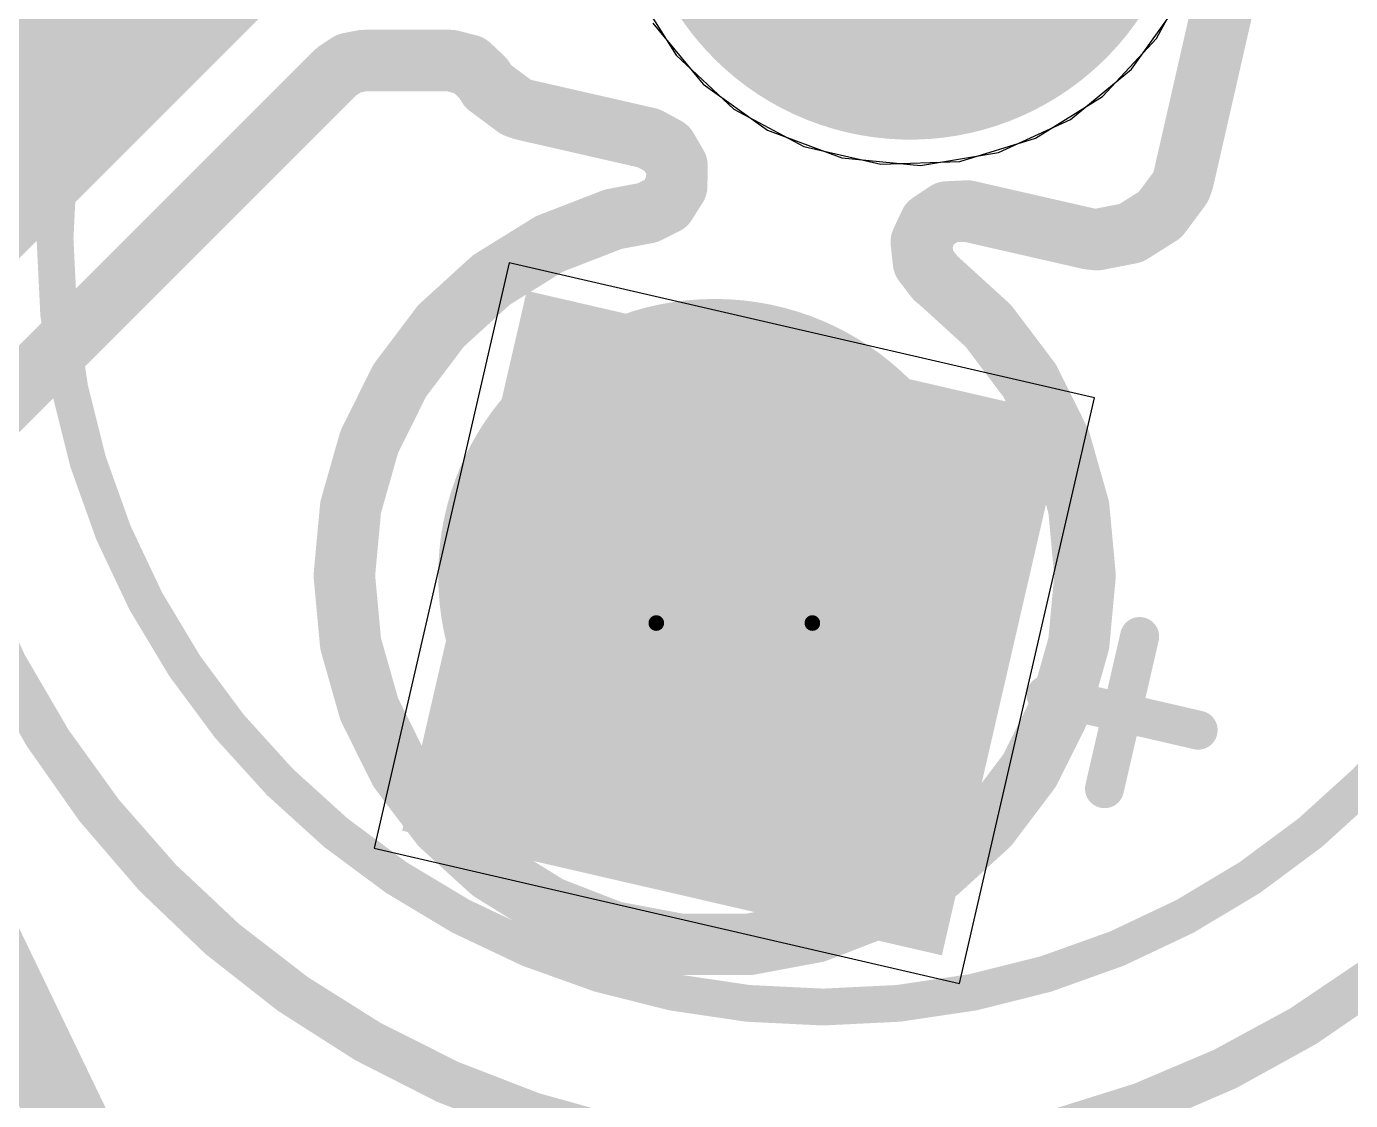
# Model space of a CAD drawing. Header units: inches. Extents: x 0 to 12.4, y -0.6 to 2.2.
# Drawn here: x 1.388 to 1.5577, y 0.621 to 0.7586 of the extents above; entities that cross this region are included whole.
import ezdxf

# ---------------------------------------------------------------- set-up
doc = ezdxf.new("R2010")
doc.units = ezdxf.units.IN
doc.header["$MEASUREMENT"] = 0
for name, color, linetype in [('Bottom Layer', 5, 'Continuous'), ('Bottom Solder', 6, 'Continuous'), ('Dimension', 6, 'Continuous'), ('Drill Drawing', 1, 'Continuous'), ('Mechanical 4', 56, 'Continuous'), ('Multi-Layer', 9, 'Continuous'), ('Pad Holes', 156, 'Continuous'), ('Top Layer', 1, 'Continuous'), ('Top Overlay', 2, 'Continuous'), ('Top Solder', 216, 'Continuous')]:
    doc.layers.add(name, color=color, linetype=linetype)

# ---------------------------------------------------------------- blocks, each defined once
blk = doc.blocks.new('IR333_A_46')
at = {"layer": 'Bottom Solder'}
h = blk.add_hatch(color=6, dxfattribs=at)
edge = h.paths.add_edge_path()
edge.add_arc((0.05, 0), 0.035496, 0, 360)
at = {"layer": 'Top Solder'}
h = blk.add_hatch(color=216, dxfattribs=at)
edge = h.paths.add_edge_path()
edge.add_arc((0.05, 0), 0.035496, 0, 360)
at = {"layer": 'Top Overlay'}
blk.add_lwpolyline([(0.0970696, 0.0672869, 0.005, 0.005, 0), (0.0970696, -0.0672869, 0.005, 0.005, 0)], format="xyseb", dxfattribs=at)
blk = doc.blocks.new('IR333_A_53')
at = {"layer": 'Bottom Layer'}
blk.add_hatch(color=5, dxfattribs=at).paths.add_polyline_path([(-0.08149585, 0.03149605), (-0.01850375, 0.03149605), (-0.01850375, -0.03149605), (-0.08149585, -0.03149605)])
h = blk.add_hatch(color=5, dxfattribs=at)
edge = h.paths.add_edge_path()
edge.add_arc((0.0499998, 0), 0.031496, 0, 360)
at = {"layer": 'Bottom Solder'}
blk.add_hatch(color=6, dxfattribs=at).paths.add_polyline_path([(-0.08549585, 0.03549605), (-0.01450375, 0.03549605), (-0.01450375, -0.03549605), (-0.08549585, -0.03549605)])
h = blk.add_hatch(color=6, dxfattribs=at)
edge = h.paths.add_edge_path()
edge.add_arc((0.0499998, 0), 0.035496, 0, 360)
at = {"layer": 'Multi-Layer'}
blk.add_hatch(color=9, dxfattribs=at).paths.add_polyline_path([(-0.08149585, 0.03149605), (-0.01850375, 0.03149605), (-0.01850375, -0.03149605), (-0.08149585, -0.03149605)])
h = blk.add_hatch(color=9, dxfattribs=at)
edge = h.paths.add_edge_path()
edge.add_arc((0.0499998, 0), 0.031496, 0, 360)
at = {"layer": 'Pad Holes'}
h = blk.add_hatch(color=7, dxfattribs=at)
edge = h.paths.add_edge_path()
edge.add_arc((-0.0499998, 0), 0.017717, 0, 360)
at = {"layer": 'Top Layer'}
blk.add_hatch(color=1, dxfattribs=at).paths.add_polyline_path([(-0.08149585, 0.03149605), (-0.01850375, 0.03149605), (-0.01850375, -0.03149605), (-0.08149585, -0.03149605)])
h = blk.add_hatch(color=1, dxfattribs=at)
edge = h.paths.add_edge_path()
edge.add_arc((0.0499998, 0), 0.031496, 0, 360)
at = {"layer": 'Top Solder'}
blk.add_hatch(color=216, dxfattribs=at).paths.add_polyline_path([(-0.08549585, 0.03549605), (-0.01450375, 0.03549605), (-0.01450375, -0.03549605), (-0.08549585, -0.03549605)])
h = blk.add_hatch(color=216, dxfattribs=at)
edge = h.paths.add_edge_path()
edge.add_arc((0.0499998, 0), 0.035496, 0, 360)
at = {"layer": 'Top Overlay'}
for points in [[(-0.1181102, 0, 0.005, 0.005, -0.7350501228491367), (0.0970696, 0.0672869, 0.005, 0.005, 0)], [(0.0970696, -0.0672869, 0.005, 0.005, -0.7350501228491367), (-0.1181102, 0, 0.005, 0.005, 0)], [(-0.05, -0.0409999, 0.005, 0.005, 0), (-0.05, -0.0609999, 0.005, 0.005, 0)], [(0.0400001, -0.0439999, 0.005, 0.005, 0), (0.06, -0.0439998, 0.005, 0.005, 0)], [(-0.0600001, -0.051, 0.005, 0.005, 0), (-0.0399999, -0.0509998, 0.005, 0.005, 0)]]:
    blk.add_lwpolyline(points, format="xyseb", dxfattribs=at)
for points in [[(-0.05125, -0.0409999, 0.0025, 0.0025, 1), (-0.04875, -0.0409999, 0.0025, 0.0025, 1)], [(0.0387501, -0.0439999, 0.0025, 0.0025, 1), (0.0412501, -0.0439999, 0.0025, 0.0025, 1)], [(-0.0612501, -0.051, 0.0025, 0.0025, 1), (-0.0587501, -0.051, 0.0025, 0.0025, 1)], [(-0.0412499, -0.0509998, 0.0025, 0.0025, 1), (-0.0387499, -0.0509998, 0.0025, 0.0025, 1)], [(-0.05125, -0.0609999, 0.0025, 0.0025, 1), (-0.04875, -0.0609999, 0.0025, 0.0025, 1)]]:
    blk.add_lwpolyline(points, format="xyseb", close=True, dxfattribs=at)

msp = doc.modelspace()

# ---------------------------------------------------------------- hatches: boundary and pattern name
at = {"layer": 'Dimension'}
h = msp.add_hatch(color=6, dxfattribs=at)
edge = h.paths.add_edge_path()
edge.add_arc((1.4762435, 0.6883015), 0.035433, 0, 360)
h = msp.add_hatch(color=6, dxfattribs=at)
edge = h.paths.add_edge_path()
edge.add_arc((1.4762435, 0.6883015), 0.035433, 0, 360)

# ---------------------------------------------------------------- linework, layer by layer
at = {"layer": 'Bottom Layer'}
for p, q in [((1.5296525, 0.7531666), (1.5355387, 0.7614186)), ((1.4683272, 0.7590716), (1.4747746, 0.7512503)), ((1.5218312, 0.7467192), (1.5296525, 0.7531666)), ((1.4747746, 0.7512503), (1.4830266, 0.7453641)), ((1.5126077, 0.7425158), (1.5218312, 0.7467192)), ((1.4830266, 0.7453641), (1.492521, 0.7418144)), ((1.492521, 0.7418144), (1.5026105, 0.7408428)), ((1.5026105, 0.7408428), (1.5126077, 0.7425158))]:
    msp.add_line(p, q, dxfattribs=at)
at = {"layer": 'Dimension'}
for points in [[(1.5362975, 0.7390095, 0.007874, 0.007874, 0), (1.5528539, 0.8115426, 0.007874, 0.007874, 0)], [(1.2592879, 0.6289556, 0.0393701, 0.0393701, 0), (1.4161262, 0.7857939, 0.0393701, 0.0393701, 0)], [(1.4277505, 0.7528483, 0.007874, 0.007874, 0), (1.4293344, 0.7539066, 0.007874, 0.007874, 0)], [(1.4293344, 0.7539066, 0.007874, 0.007874, 0), (1.4312026, 0.7542782, 0.007874, 0.007874, 0)], [(1.4312026, 0.7542782, 0.007874, 0.007874, 0), (1.4424483, 0.7542782, 0.007874, 0.007874, 0)], [(1.4424483, 0.7542782, 0.007874, 0.007874, 0), (1.4448099, 0.753669, 0.007874, 0.007874, 0)], [(1.4448099, 0.753669, 0.007874, 0.007874, 0), (1.446582, 0.7519936, 0.007874, 0.007874, 0)], [(1.3249455, 0.6500433, 0.007874, 0.007874, 0), (1.4277505, 0.7528483, 0.007874, 0.007874, 0)], [(1.446582, 0.7519936, 0.007874, 0.007874, 0), (1.4472265, 0.7509677, 0.007874, 0.007874, 0)], [(1.4472265, 0.7509677, 0.007874, 0.007874, 0), (1.4507737, 0.7483255, 0.007874, 0.007874, 0)], [(1.4507737, 0.7483255, 0.007874, 0.007874, 0), (1.4515088, 0.7480656, 0.007874, 0.007874, 0)], [(1.4515088, 0.7480656, 0.007874, 0.007874, 0), (1.4515467, 0.7480522, 0.007874, 0.007874, 0)], [(1.4515467, 0.7480522, 0.007874, 0.007874, 0), (1.4517126, 0.7479935, 0.007874, 0.007874, 0)], [(1.4517126, 0.7479935, 0.007874, 0.007874, 0), (1.467783, 0.7443253, 0.007874, 0.007874, 0)], [(1.467783, 0.7443253, 0.007874, 0.007874, 0), (1.4700982, 0.7430676, 0.007874, 0.007874, 0)], [(1.4700982, 0.7430676, 0.007874, 0.007874, 0), (1.4714226, 0.7407899, 0.007874, 0.007874, 0)], [(1.4713704, 0.7381556, 0.007874, 0.007874, 0), (1.4714226, 0.7407899, 0.007874, 0.007874, 0)], [(1.4699568, 0.7359321, 0.007874, 0.007874, 0), (1.4713704, 0.7381556, 0.007874, 0.007874, 0)], [(1.5333233, 0.7345234, 0.007874, 0.007874, 0), (1.5359655, 0.7380706, 0.007874, 0.007874, 0)], [(1.5359655, 0.7380706, 0.007874, 0.007874, 0), (1.5362975, 0.7390095, 0.007874, 0.007874, 0)], [(1.4675937, 0.7347671, 0.007874, 0.007874, 0), (1.4699568, 0.7359321, 0.007874, 0.007874, 0)], [(1.463476, 0.7339974, 0.007874, 0.007874, 0), (1.4675937, 0.7347671, 0.007874, 0.007874, 0)], [(1.5038227, 0.7334176, 0.007874, 0.007874, 0), (1.5059998, 0.7348796, 0.007874, 0.007874, 0)], [(1.5059998, 0.7348796, 0.007874, 0.007874, 0), (1.5086191, 0.7350041, 0.007874, 0.007874, 0)], [(1.5086191, 0.7350041, 0.007874, 0.007874, 0), (1.5242458, 0.7314372, 0.007874, 0.007874, 0)], [(1.5295781, 0.7321702, 0.007874, 0.007874, 0), (1.5333233, 0.7345234, 0.007874, 0.007874, 0)], [(1.4552963, 0.730873, 0.007874, 0.007874, 0), (1.4630433, 0.7338742, 0.007874, 0.007874, 0)], [(1.4630433, 0.7338742, 0.007874, 0.007874, 0), (1.4630434, 0.7338743, 0.007874, 0.007874, 0)], [(1.4630434, 0.7338743, 0.007874, 0.007874, 0), (1.4632538, 0.7339557, 0.007874, 0.007874, 0)], [(1.4632538, 0.7339557, 0.007874, 0.007874, 0), (1.4634753, 0.7339972, 0.007874, 0.007874, 0)], [(1.4634753, 0.7339972, 0.007874, 0.007874, 0), (1.463476, 0.7339974, 0.007874, 0.007874, 0)], [(1.5027161, 0.7310401, 0.007874, 0.007874, 0), (1.5038227, 0.7334176, 0.007874, 0.007874, 0)], [(1.455086, 0.7307915, 0.007874, 0.007874, 0), (1.4552961, 0.730873, 0.007874, 0.007874, 0)], [(1.4552961, 0.730873, 0.007874, 0.007874, 0), (1.4552963, 0.730873, 0.007874, 0.007874, 0)], [(1.5027161, 0.7310401, 0.007874, 0.007874, 0), (1.5029994, 0.7284331, 0.007874, 0.007874, 0)], [(1.5242458, 0.7314372, 0.007874, 0.007874, 0), (1.5252358, 0.7313289, 0.007874, 0.007874, 0)], [(1.5252358, 0.7313289, 0.007874, 0.007874, 0), (1.5295781, 0.7321702, 0.007874, 0.007874, 0)], [(1.4478305, 0.7262992, 0.007874, 0.007874, 0), (1.4548941, 0.7306727, 0.007874, 0.007874, 0)], [(1.4548941, 0.7306727, 0.007874, 0.007874, 0), (1.4548942, 0.7306728, 0.007874, 0.007874, 0)], [(1.4548942, 0.7306728, 0.007874, 0.007874, 0), (1.455086, 0.7307915, 0.007874, 0.007874, 0)], [(1.5029994, 0.7284331, 0.007874, 0.007874, 0), (1.5045908, 0.7263488, 0.007874, 0.007874, 0)], [(1.4413325, 0.7204315, 0.007874, 0.007874, 0), (1.447472, 0.7260284, 0.007874, 0.007874, 0)], [(1.447472, 0.7260284, 0.007874, 0.007874, 0), (1.4474722, 0.7260286, 0.007874, 0.007874, 0)], [(1.4474722, 0.7260286, 0.007874, 0.007874, 0), (1.4476387, 0.7261804, 0.007874, 0.007874, 0)], [(1.4476387, 0.7261804, 0.007874, 0.007874, 0), (1.4478302, 0.726299, 0.007874, 0.007874, 0)], [(1.4478302, 0.726299, 0.007874, 0.007874, 0), (1.4478305, 0.7262992, 0.007874, 0.007874, 0)], [(1.5045908, 0.7263488, 0.007874, 0.007874, 0), (1.5046563, 0.7262993, 0.007874, 0.007874, 0)], [(1.5046563, 0.7262993, 0.007874, 0.007874, 0), (1.5048483, 0.7261804, 0.007874, 0.007874, 0)], [(1.5048483, 0.7261804, 0.007874, 0.007874, 0), (1.505015, 0.7260284, 0.007874, 0.007874, 0)], [(1.505015, 0.7260284, 0.007874, 0.007874, 0), (1.5050152, 0.7260283, 0.007874, 0.007874, 0)], [(1.5050152, 0.7260283, 0.007874, 0.007874, 0), (1.5111546, 0.7204315, 0.007874, 0.007874, 0)], [(1.4360228, 0.7134693, 0.007874, 0.007874, 0), (1.4410294, 0.7200991, 0.007874, 0.007874, 0)], [(1.4410294, 0.7200991, 0.007874, 0.007874, 0), (1.4410298, 0.7200995, 0.007874, 0.007874, 0)], [(1.4410298, 0.7200995, 0.007874, 0.007874, 0), (1.4411655, 0.7202793, 0.007874, 0.007874, 0)], [(1.4411655, 0.7202793, 0.007874, 0.007874, 0), (1.4413321, 0.7204311, 0.007874, 0.007874, 0)], [(1.4413321, 0.7204311, 0.007874, 0.007874, 0), (1.4413325, 0.7204315, 0.007874, 0.007874, 0)], [(1.5111546, 0.7204315, 0.007874, 0.007874, 0), (1.5111547, 0.7204314, 0.007874, 0.007874, 0)], [(1.5111547, 0.7204314, 0.007874, 0.007874, 0), (1.5113215, 0.7202793, 0.007874, 0.007874, 0)], [(1.5113215, 0.7202793, 0.007874, 0.007874, 0), (1.5114575, 0.7200993, 0.007874, 0.007874, 0)], [(1.5114575, 0.7200993, 0.007874, 0.007874, 0), (1.5114576, 0.7200991, 0.007874, 0.007874, 0)], [(1.5114576, 0.7200991, 0.007874, 0.007874, 0), (1.5157325, 0.7144382, 0.007874, 0.007874, 0)], [(1.5157325, 0.7144382, 0.007874, 0.007874, 0), (1.5166002, 0.7132893, 0.007874, 0.007874, 0)], [(1.4320831, 0.7056503, 0.007874, 0.007874, 0), (1.4357863, 0.7130873, 0.007874, 0.007874, 0)], [(1.4357863, 0.7130873, 0.007874, 0.007874, 0), (1.4357865, 0.7130877, 0.007874, 0.007874, 0)], [(1.4357865, 0.7130877, 0.007874, 0.007874, 0), (1.4358869, 0.7132893, 0.007874, 0.007874, 0)], [(1.4358869, 0.7132893, 0.007874, 0.007874, 0), (1.4360226, 0.7134689, 0.007874, 0.007874, 0)], [(1.4360226, 0.7134689, 0.007874, 0.007874, 0), (1.4360228, 0.7134693, 0.007874, 0.007874, 0)], [(1.5166002, 0.7132893, 0.007874, 0.007874, 0), (1.5167007, 0.7130874, 0.007874, 0.007874, 0)], [(1.5167007, 0.7130873, 0.007874, 0.007874, 0), (1.5167007, 0.7130874, 0.007874, 0.007874, 0)], [(1.5167007, 0.7130873, 0.007874, 0.007874, 0), (1.5170505, 0.7123847, 0.007874, 0.007874, 0)], [(1.5170505, 0.7123847, 0.007874, 0.007874, 0), (1.5205045, 0.7054483, 0.007874, 0.007874, 0)], [(1.4319209, 0.7052316, 0.007874, 0.007874, 0), (1.4319826, 0.7054483, 0.007874, 0.007874, 0)], [(1.4319826, 0.7054483, 0.007874, 0.007874, 0), (1.4320829, 0.70565, 0.007874, 0.007874, 0)], [(1.4320829, 0.70565, 0.007874, 0.007874, 0), (1.4320831, 0.7056503, 0.007874, 0.007874, 0)], [(1.5205045, 0.7054483, 0.007874, 0.007874, 0), (1.5229016, 0.6970234, 0.007874, 0.007874, 0)], [(1.4299717, 0.6983809, 0.007874, 0.007874, 0), (1.4319207, 0.7052312, 0.007874, 0.007874, 0)], [(1.4319207, 0.7052312, 0.007874, 0.007874, 0), (1.4319209, 0.7052316, 0.007874, 0.007874, 0)], [(1.4295646, 0.6967988, 0.007874, 0.007874, 0), (1.4295855, 0.6970234, 0.007874, 0.007874, 0)], [(1.4295855, 0.6970234, 0.007874, 0.007874, 0), (1.4299717, 0.6983809, 0.007874, 0.007874, 0)], [(1.5229016, 0.6970234, 0.007874, 0.007874, 0), (1.5237098, 0.6883015, 0.007874, 0.007874, 0)], [(1.4290827, 0.6915977, 0.007874, 0.007874, 0), (1.4295646, 0.6967987, 0.007874, 0.007874, 0)], [(1.4295646, 0.6967987, 0.007874, 0.007874, 0), (1.4295646, 0.6967988, 0.007874, 0.007874, 0)], [(1.4287773, 0.6883015, 0.007874, 0.007874, 0), (1.4290827, 0.6915977, 0.007874, 0.007874, 0)], [(1.4287773, 0.6883015, 0.007874, 0.007874, 0), (1.4287981, 0.6880767, 0.007874, 0.007874, 0)], [(1.4287981, 0.6880767, 0.007874, 0.007874, 0), (1.4291212, 0.68459, 0.007874, 0.007874, 0)], [(1.5229016, 0.6795796, 0.007874, 0.007874, 0), (1.5237098, 0.6883015, 0.007874, 0.007874, 0)], [(1.4291212, 0.68459, 0.007874, 0.007874, 0), (1.4295855, 0.6795796, 0.007874, 0.007874, 0)], [(1.4295855, 0.6795796, 0.007874, 0.007874, 0), (1.4296472, 0.6793625, 0.007874, 0.007874, 0)], [(1.4296472, 0.6793625, 0.007874, 0.007874, 0), (1.4319207, 0.6713719, 0.007874, 0.007874, 0)], [(1.5205045, 0.6711547, 0.007874, 0.007874, 0), (1.5229016, 0.6795796, 0.007874, 0.007874, 0)], [(1.4319207, 0.6713719, 0.007874, 0.007874, 0), (1.4319209, 0.6713715, 0.007874, 0.007874, 0)], [(1.4319209, 0.6713715, 0.007874, 0.007874, 0), (1.4319826, 0.6711547, 0.007874, 0.007874, 0)], [(1.4319826, 0.6711547, 0.007874, 0.007874, 0), (1.432083, 0.670953, 0.007874, 0.007874, 0)], [(1.432083, 0.670953, 0.007874, 0.007874, 0), (1.4320831, 0.6709528, 0.007874, 0.007874, 0)], [(1.4320831, 0.6709528, 0.007874, 0.007874, 0), (1.4357863, 0.6635157, 0.007874, 0.007874, 0)], [(1.5166002, 0.6633137, 0.007874, 0.007874, 0), (1.5205045, 0.6711547, 0.007874, 0.007874, 0)], [(1.4357863, 0.6635157, 0.007874, 0.007874, 0), (1.4357864, 0.6635156, 0.007874, 0.007874, 0)], [(1.4357864, 0.6635156, 0.007874, 0.007874, 0), (1.4358869, 0.6633137, 0.007874, 0.007874, 0)], [(1.4358869, 0.6633137, 0.007874, 0.007874, 0), (1.4360227, 0.6631339, 0.007874, 0.007874, 0)], [(1.4360227, 0.6631339, 0.007874, 0.007874, 0), (1.4360228, 0.6631337, 0.007874, 0.007874, 0)], [(1.4360228, 0.6631337, 0.007874, 0.007874, 0), (1.4410294, 0.6565039, 0.007874, 0.007874, 0)], [(1.5113215, 0.6563237, 0.007874, 0.007874, 0), (1.5166002, 0.6633137, 0.007874, 0.007874, 0)], [(1.4410294, 0.6565039, 0.007874, 0.007874, 0), (1.4410296, 0.6565037, 0.007874, 0.007874, 0)], [(1.4410296, 0.6565037, 0.007874, 0.007874, 0), (1.4411655, 0.6563237, 0.007874, 0.007874, 0)], [(1.4411655, 0.6563237, 0.007874, 0.007874, 0), (1.4413323, 0.6561717, 0.007874, 0.007874, 0)], [(1.4413323, 0.6561717, 0.007874, 0.007874, 0), (1.4413325, 0.6561715, 0.007874, 0.007874, 0)], [(1.4413325, 0.6561715, 0.007874, 0.007874, 0), (1.443634, 0.6540734, 0.007874, 0.007874, 0)], [(1.5048483, 0.6504226, 0.007874, 0.007874, 0), (1.5113215, 0.6563237, 0.007874, 0.007874, 0)], [(1.3758299, 0.6528433, 0.007874, 0.007874, 0), (1.4081089, 0.5858116, 0.007874, 0.007874, 0)], [(1.443634, 0.6540734, 0.007874, 0.007874, 0), (1.4476387, 0.6504226, 0.007874, 0.007874, 0)], [(1.4476387, 0.6504226, 0.007874, 0.007874, 0), (1.455086, 0.6458115, 0.007874, 0.007874, 0)], [(1.4974011, 0.6458115, 0.007874, 0.007874, 0), (1.5048483, 0.6504226, 0.007874, 0.007874, 0)], [(1.455086, 0.6458115, 0.007874, 0.007874, 0), (1.4632538, 0.6426472, 0.007874, 0.007874, 0)], [(1.4892333, 0.6426472, 0.007874, 0.007874, 0), (1.4974011, 0.6458115, 0.007874, 0.007874, 0)], [(1.4632538, 0.6426472, 0.007874, 0.007874, 0), (1.4718639, 0.6410377, 0.007874, 0.007874, 0)], [(1.4806232, 0.6410377, 0.007874, 0.007874, 0), (1.4892333, 0.6426472, 0.007874, 0.007874, 0)], [(1.4718639, 0.6410377, 0.007874, 0.007874, 0), (1.4803976, 0.6410377, 0.007874, 0.007874, 0)], [(1.4803976, 0.6410377, 0.007874, 0.007874, 0), (1.4806232, 0.6410377, 0.007874, 0.007874, 0)]]:
    msp.add_lwpolyline(points, format="xyseb", dxfattribs=at)
for points in [[(1.4273659, 0.7539066, 0.003937, 0.003937, 1), (1.4313029, 0.7539066, 0.003937, 0.003937, 1)], [(1.4273659, 0.7539066, 0.003937, 0.003937, 1), (1.4313029, 0.7539066, 0.003937, 0.003937, 1)], [(1.4292341, 0.7542782, 0.003937, 0.003937, 1), (1.4331711, 0.7542782, 0.003937, 0.003937, 1)], [(1.4292341, 0.7542782, 0.003937, 0.003937, 1), (1.4331711, 0.7542782, 0.003937, 0.003937, 1)], [(1.4404798, 0.7542782, 0.003937, 0.003937, 1), (1.4444168, 0.7542782, 0.003937, 0.003937, 1)], [(1.4404798, 0.7542782, 0.003937, 0.003937, 1), (1.4444168, 0.7542782, 0.003937, 0.003937, 1)], [(1.4428414, 0.753669, 0.003937, 0.003937, 1), (1.4467784, 0.753669, 0.003937, 0.003937, 1)], [(1.4428414, 0.753669, 0.003937, 0.003937, 1), (1.4467784, 0.753669, 0.003937, 0.003937, 1)], [(1.425782, 0.7528483, 0.003937, 0.003937, 1), (1.429719, 0.7528483, 0.003937, 0.003937, 1)], [(1.425782, 0.7528483, 0.003937, 0.003937, 1), (1.429719, 0.7528483, 0.003937, 0.003937, 1)], [(1.4446135, 0.7519936, 0.003937, 0.003937, 1), (1.4485505, 0.7519936, 0.003937, 0.003937, 1)], [(1.4446135, 0.7519936, 0.003937, 0.003937, 1), (1.4485505, 0.7519936, 0.003937, 0.003937, 1)], [(1.445258, 0.7509677, 0.003937, 0.003937, 1), (1.449195, 0.7509677, 0.003937, 0.003937, 1)], [(1.445258, 0.7509677, 0.003937, 0.003937, 1), (1.449195, 0.7509677, 0.003937, 0.003937, 1)], [(1.4488052, 0.7483255, 0.003937, 0.003937, 1), (1.4527422, 0.7483255, 0.003937, 0.003937, 1)], [(1.4488052, 0.7483255, 0.003937, 0.003937, 1), (1.4527422, 0.7483255, 0.003937, 0.003937, 1)], [(1.4495403, 0.7480656, 0.003937, 0.003937, 1), (1.4534773, 0.7480656, 0.003937, 0.003937, 1)], [(1.4495403, 0.7480656, 0.003937, 0.003937, 1), (1.4534773, 0.7480656, 0.003937, 0.003937, 1)], [(1.4495782, 0.7480522, 0.003937, 0.003937, 1), (1.4535152, 0.7480522, 0.003937, 0.003937, 1)], [(1.4495782, 0.7480522, 0.003937, 0.003937, 1), (1.4535152, 0.7480522, 0.003937, 0.003937, 1)], [(1.4497441, 0.7479935, 0.003937, 0.003937, 1), (1.4536811, 0.7479935, 0.003937, 0.003937, 1)], [(1.4497441, 0.7479935, 0.003937, 0.003937, 1), (1.4536811, 0.7479935, 0.003937, 0.003937, 1)], [(1.4658145, 0.7443253, 0.003937, 0.003937, 1), (1.4697515, 0.7443253, 0.003937, 0.003937, 1)], [(1.4658145, 0.7443253, 0.003937, 0.003937, 1), (1.4697515, 0.7443253, 0.003937, 0.003937, 1)], [(1.4681297, 0.7430676, 0.003937, 0.003937, 1), (1.4720667, 0.7430676, 0.003937, 0.003937, 1)], [(1.4681297, 0.7430676, 0.003937, 0.003937, 1), (1.4720667, 0.7430676, 0.003937, 0.003937, 1)], [(1.4694541, 0.7407899, 0.003937, 0.003937, 1), (1.4733911, 0.7407899, 0.003937, 0.003937, 1)], [(1.4694541, 0.7407899, 0.003937, 0.003937, 1), (1.4733911, 0.7407899, 0.003937, 0.003937, 1)], [(1.4694019, 0.7381556, 0.003937, 0.003937, 1), (1.4733389, 0.7381556, 0.003937, 0.003937, 1)], [(1.4694019, 0.7381556, 0.003937, 0.003937, 1), (1.4733389, 0.7381556, 0.003937, 0.003937, 1)], [(1.533997, 0.7380706, 0.003937, 0.003937, 1), (1.537934, 0.7380706, 0.003937, 0.003937, 1)], [(1.533997, 0.7380706, 0.003937, 0.003937, 1), (1.537934, 0.7380706, 0.003937, 0.003937, 1)], [(1.534329, 0.7390095, 0.003937, 0.003937, 1), (1.538266, 0.7390095, 0.003937, 0.003937, 1)], [(1.534329, 0.7390095, 0.003937, 0.003937, 1), (1.538266, 0.7390095, 0.003937, 0.003937, 1)], [(1.4679883, 0.7359321, 0.003937, 0.003937, 1), (1.4719253, 0.7359321, 0.003937, 0.003937, 1)], [(1.4679883, 0.7359321, 0.003937, 0.003937, 1), (1.4719253, 0.7359321, 0.003937, 0.003937, 1)], [(1.4656252, 0.7347671, 0.003937, 0.003937, 1), (1.4695622, 0.7347671, 0.003937, 0.003937, 1)], [(1.4656252, 0.7347671, 0.003937, 0.003937, 1), (1.4695622, 0.7347671, 0.003937, 0.003937, 1)], [(1.5040313, 0.7348796, 0.003937, 0.003937, 1), (1.5079683, 0.7348796, 0.003937, 0.003937, 1)], [(1.5040313, 0.7348796, 0.003937, 0.003937, 1), (1.5079683, 0.7348796, 0.003937, 0.003937, 1)], [(1.5066506, 0.7350041, 0.003937, 0.003937, 1), (1.5105876, 0.7350041, 0.003937, 0.003937, 1)], [(1.5066506, 0.7350041, 0.003937, 0.003937, 1), (1.5105876, 0.7350041, 0.003937, 0.003937, 1)], [(1.5313548, 0.7345234, 0.003937, 0.003937, 1), (1.5352918, 0.7345234, 0.003937, 0.003937, 1)], [(1.5313548, 0.7345234, 0.003937, 0.003937, 1), (1.5352918, 0.7345234, 0.003937, 0.003937, 1)], [(1.4610748, 0.7338742, 0.003937, 0.003937, 1), (1.4650118, 0.7338742, 0.003937, 0.003937, 1)], [(1.4610748, 0.7338742, 0.003937, 0.003937, 1), (1.4650118, 0.7338742, 0.003937, 0.003937, 1)], [(1.4610749, 0.7338743, 0.003937, 0.003937, 1), (1.4650119, 0.7338743, 0.003937, 0.003937, 1)], [(1.4610749, 0.7338743, 0.003937, 0.003937, 1), (1.4650119, 0.7338743, 0.003937, 0.003937, 1)], [(1.4612853, 0.7339557, 0.003937, 0.003937, 1), (1.4652223, 0.7339557, 0.003937, 0.003937, 1)], [(1.4612853, 0.7339557, 0.003937, 0.003937, 1), (1.4652223, 0.7339557, 0.003937, 0.003937, 1)], [(1.4615068, 0.7339972, 0.003937, 0.003937, 1), (1.4654438, 0.7339972, 0.003937, 0.003937, 1)], [(1.4615068, 0.7339972, 0.003937, 0.003937, 1), (1.4654438, 0.7339972, 0.003937, 0.003937, 1)], [(1.4615075, 0.7339974, 0.003937, 0.003937, 1), (1.4654445, 0.7339974, 0.003937, 0.003937, 1)], [(1.4615075, 0.7339974, 0.003937, 0.003937, 1), (1.4654445, 0.7339974, 0.003937, 0.003937, 1)], [(1.5018542, 0.7334176, 0.003937, 0.003937, 1), (1.5057912, 0.7334176, 0.003937, 0.003937, 1)], [(1.5018542, 0.7334176, 0.003937, 0.003937, 1), (1.5057912, 0.7334176, 0.003937, 0.003937, 1)], [(1.4533276, 0.730873, 0.003937, 0.003937, 1), (1.4572646, 0.730873, 0.003937, 0.003937, 1)], [(1.4533276, 0.730873, 0.003937, 0.003937, 1), (1.4572646, 0.730873, 0.003937, 0.003937, 1)], [(1.4533278, 0.730873, 0.003937, 0.003937, 1), (1.4572648, 0.730873, 0.003937, 0.003937, 1)], [(1.4533278, 0.730873, 0.003937, 0.003937, 1), (1.4572648, 0.730873, 0.003937, 0.003937, 1)], [(1.5007476, 0.7310401, 0.003937, 0.003937, 1), (1.5046846, 0.7310401, 0.003937, 0.003937, 1)], [(1.5007476, 0.7310401, 0.003937, 0.003937, 1), (1.5046846, 0.7310401, 0.003937, 0.003937, 1)], [(1.5222773, 0.7314372, 0.003937, 0.003937, 1), (1.5262143, 0.7314372, 0.003937, 0.003937, 1)], [(1.5222773, 0.7314372, 0.003937, 0.003937, 1), (1.5262143, 0.7314372, 0.003937, 0.003937, 1)], [(1.5232673, 0.7313289, 0.003937, 0.003937, 1), (1.5272043, 0.7313289, 0.003937, 0.003937, 1)], [(1.5232673, 0.7313289, 0.003937, 0.003937, 1), (1.5272043, 0.7313289, 0.003937, 0.003937, 1)], [(1.5276096, 0.7321702, 0.003937, 0.003937, 1), (1.5315466, 0.7321702, 0.003937, 0.003937, 1)], [(1.5276096, 0.7321702, 0.003937, 0.003937, 1), (1.5315466, 0.7321702, 0.003937, 0.003937, 1)], [(1.4529256, 0.7306727, 0.003937, 0.003937, 1), (1.4568626, 0.7306727, 0.003937, 0.003937, 1)], [(1.4529256, 0.7306727, 0.003937, 0.003937, 1), (1.4568626, 0.7306727, 0.003937, 0.003937, 1)], [(1.4529257, 0.7306728, 0.003937, 0.003937, 1), (1.4568627, 0.7306728, 0.003937, 0.003937, 1)], [(1.4529257, 0.7306728, 0.003937, 0.003937, 1), (1.4568627, 0.7306728, 0.003937, 0.003937, 1)], [(1.4531175, 0.7307915, 0.003937, 0.003937, 1), (1.4570545, 0.7307915, 0.003937, 0.003937, 1)], [(1.4531175, 0.7307915, 0.003937, 0.003937, 1), (1.4570545, 0.7307915, 0.003937, 0.003937, 1)], [(1.5010309, 0.7284331, 0.003937, 0.003937, 1), (1.5049679, 0.7284331, 0.003937, 0.003937, 1)], [(1.5010309, 0.7284331, 0.003937, 0.003937, 1), (1.5049679, 0.7284331, 0.003937, 0.003937, 1)], [(1.4455035, 0.7260284, 0.003937, 0.003937, 1), (1.4494405, 0.7260284, 0.003937, 0.003937, 1)], [(1.4455035, 0.7260284, 0.003937, 0.003937, 1), (1.4494405, 0.7260284, 0.003937, 0.003937, 1)], [(1.4455037, 0.7260286, 0.003937, 0.003937, 1), (1.4494407, 0.7260286, 0.003937, 0.003937, 1)], [(1.4455037, 0.7260286, 0.003937, 0.003937, 1), (1.4494407, 0.7260286, 0.003937, 0.003937, 1)], [(1.4456702, 0.7261804, 0.003937, 0.003937, 1), (1.4496072, 0.7261804, 0.003937, 0.003937, 1)], [(1.4456702, 0.7261804, 0.003937, 0.003937, 1), (1.4496072, 0.7261804, 0.003937, 0.003937, 1)], [(1.4458617, 0.726299, 0.003937, 0.003937, 1), (1.4497987, 0.726299, 0.003937, 0.003937, 1)], [(1.4458617, 0.726299, 0.003937, 0.003937, 1), (1.4497987, 0.726299, 0.003937, 0.003937, 1)], [(1.445862, 0.7262992, 0.003937, 0.003937, 1), (1.449799, 0.7262992, 0.003937, 0.003937, 1)], [(1.445862, 0.7262992, 0.003937, 0.003937, 1), (1.449799, 0.7262992, 0.003937, 0.003937, 1)], [(1.5026223, 0.7263488, 0.003937, 0.003937, 1), (1.5065593, 0.7263488, 0.003937, 0.003937, 1)], [(1.5026223, 0.7263488, 0.003937, 0.003937, 1), (1.5065593, 0.7263488, 0.003937, 0.003937, 1)], [(1.5026878, 0.7262993, 0.003937, 0.003937, 1), (1.5066248, 0.7262993, 0.003937, 0.003937, 1)], [(1.5026878, 0.7262993, 0.003937, 0.003937, 1), (1.5066248, 0.7262993, 0.003937, 0.003937, 1)], [(1.5028798, 0.7261804, 0.003937, 0.003937, 1), (1.5068168, 0.7261804, 0.003937, 0.003937, 1)], [(1.5028798, 0.7261804, 0.003937, 0.003937, 1), (1.5068168, 0.7261804, 0.003937, 0.003937, 1)], [(1.5030465, 0.7260284, 0.003937, 0.003937, 1), (1.5069835, 0.7260284, 0.003937, 0.003937, 1)], [(1.5030465, 0.7260284, 0.003937, 0.003937, 1), (1.5069835, 0.7260284, 0.003937, 0.003937, 1)], [(1.5030467, 0.7260283, 0.003937, 0.003937, 1), (1.5069837, 0.7260283, 0.003937, 0.003937, 1)], [(1.5030467, 0.7260283, 0.003937, 0.003937, 1), (1.5069837, 0.7260283, 0.003937, 0.003937, 1)], [(1.4390609, 0.7200991, 0.003937, 0.003937, 1), (1.4429979, 0.7200991, 0.003937, 0.003937, 1)], [(1.4390609, 0.7200991, 0.003937, 0.003937, 1), (1.4429979, 0.7200991, 0.003937, 0.003937, 1)], [(1.4390613, 0.7200995, 0.003937, 0.003937, 1), (1.4429983, 0.7200995, 0.003937, 0.003937, 1)], [(1.4390613, 0.7200995, 0.003937, 0.003937, 1), (1.4429983, 0.7200995, 0.003937, 0.003937, 1)], [(1.439197, 0.7202793, 0.003937, 0.003937, 1), (1.443134, 0.7202793, 0.003937, 0.003937, 1)], [(1.439197, 0.7202793, 0.003937, 0.003937, 1), (1.443134, 0.7202793, 0.003937, 0.003937, 1)], [(1.4393636, 0.7204311, 0.003937, 0.003937, 1), (1.4433006, 0.7204311, 0.003937, 0.003937, 1)], [(1.4393636, 0.7204311, 0.003937, 0.003937, 1), (1.4433006, 0.7204311, 0.003937, 0.003937, 1)], [(1.439364, 0.7204315, 0.003937, 0.003937, 1), (1.443301, 0.7204315, 0.003937, 0.003937, 1)], [(1.439364, 0.7204315, 0.003937, 0.003937, 1), (1.443301, 0.7204315, 0.003937, 0.003937, 1)], [(1.5091861, 0.7204315, 0.003937, 0.003937, 1), (1.5131231, 0.7204315, 0.003937, 0.003937, 1)], [(1.5091861, 0.7204315, 0.003937, 0.003937, 1), (1.5131231, 0.7204315, 0.003937, 0.003937, 1)], [(1.5091862, 0.7204314, 0.003937, 0.003937, 1), (1.5131232, 0.7204314, 0.003937, 0.003937, 1)], [(1.5091862, 0.7204314, 0.003937, 0.003937, 1), (1.5131232, 0.7204314, 0.003937, 0.003937, 1)], [(1.509353, 0.7202793, 0.003937, 0.003937, 1), (1.51329, 0.7202793, 0.003937, 0.003937, 1)], [(1.509353, 0.7202793, 0.003937, 0.003937, 1), (1.51329, 0.7202793, 0.003937, 0.003937, 1)], [(1.509489, 0.7200993, 0.003937, 0.003937, 1), (1.513426, 0.7200993, 0.003937, 0.003937, 1)], [(1.509489, 0.7200993, 0.003937, 0.003937, 1), (1.513426, 0.7200993, 0.003937, 0.003937, 1)], [(1.5094891, 0.7200991, 0.003937, 0.003937, 1), (1.5134261, 0.7200991, 0.003937, 0.003937, 1)], [(1.5094891, 0.7200991, 0.003937, 0.003937, 1), (1.5134261, 0.7200991, 0.003937, 0.003937, 1)], [(1.513764, 0.7144382, 0.003937, 0.003937, 1), (1.517701, 0.7144382, 0.003937, 0.003937, 1)], [(1.513764, 0.7144382, 0.003937, 0.003937, 1), (1.517701, 0.7144382, 0.003937, 0.003937, 1)], [(1.4338178, 0.7130873, 0.003937, 0.003937, 1), (1.4377548, 0.7130873, 0.003937, 0.003937, 1)], [(1.4338178, 0.7130873, 0.003937, 0.003937, 1), (1.4377548, 0.7130873, 0.003937, 0.003937, 1)], [(1.433818, 0.7130877, 0.003937, 0.003937, 1), (1.437755, 0.7130877, 0.003937, 0.003937, 1)], [(1.433818, 0.7130877, 0.003937, 0.003937, 1), (1.437755, 0.7130877, 0.003937, 0.003937, 1)], [(1.4339184, 0.7132893, 0.003937, 0.003937, 1), (1.4378554, 0.7132893, 0.003937, 0.003937, 1)], [(1.4339184, 0.7132893, 0.003937, 0.003937, 1), (1.4378554, 0.7132893, 0.003937, 0.003937, 1)], [(1.4340541, 0.7134689, 0.003937, 0.003937, 1), (1.4379911, 0.7134689, 0.003937, 0.003937, 1)], [(1.4340541, 0.7134689, 0.003937, 0.003937, 1), (1.4379911, 0.7134689, 0.003937, 0.003937, 1)], [(1.4340543, 0.7134693, 0.003937, 0.003937, 1), (1.4379913, 0.7134693, 0.003937, 0.003937, 1)], [(1.4340543, 0.7134693, 0.003937, 0.003937, 1), (1.4379913, 0.7134693, 0.003937, 0.003937, 1)], [(1.5146317, 0.7132893, 0.003937, 0.003937, 1), (1.5185687, 0.7132893, 0.003937, 0.003937, 1)], [(1.5146317, 0.7132893, 0.003937, 0.003937, 1), (1.5185687, 0.7132893, 0.003937, 0.003937, 1)], [(1.5147322, 0.7130874, 0.003937, 0.003937, 1), (1.5186692, 0.7130874, 0.003937, 0.003937, 1)], [(1.5147322, 0.7130874, 0.003937, 0.003937, 1), (1.5186692, 0.7130874, 0.003937, 0.003937, 1)], [(1.5147322, 0.7130873, 0.003937, 0.003937, 1), (1.5186692, 0.7130873, 0.003937, 0.003937, 1)], [(1.5147322, 0.7130873, 0.003937, 0.003937, 1), (1.5186692, 0.7130873, 0.003937, 0.003937, 1)], [(1.515082, 0.7123847, 0.003937, 0.003937, 1), (1.519019, 0.7123847, 0.003937, 0.003937, 1)], [(1.515082, 0.7123847, 0.003937, 0.003937, 1), (1.519019, 0.7123847, 0.003937, 0.003937, 1)], [(1.4300141, 0.7054483, 0.003937, 0.003937, 1), (1.4339511, 0.7054483, 0.003937, 0.003937, 1)], [(1.4300141, 0.7054483, 0.003937, 0.003937, 1), (1.4339511, 0.7054483, 0.003937, 0.003937, 1)], [(1.4301144, 0.70565, 0.003937, 0.003937, 1), (1.4340514, 0.70565, 0.003937, 0.003937, 1)], [(1.4301144, 0.70565, 0.003937, 0.003937, 1), (1.4340514, 0.70565, 0.003937, 0.003937, 1)], [(1.4301146, 0.7056503, 0.003937, 0.003937, 1), (1.4340516, 0.7056503, 0.003937, 0.003937, 1)], [(1.4301146, 0.7056503, 0.003937, 0.003937, 1), (1.4340516, 0.7056503, 0.003937, 0.003937, 1)], [(1.518536, 0.7054483, 0.003937, 0.003937, 1), (1.522473, 0.7054483, 0.003937, 0.003937, 1)], [(1.518536, 0.7054483, 0.003937, 0.003937, 1), (1.522473, 0.7054483, 0.003937, 0.003937, 1)], [(1.4299522, 0.7052312, 0.003937, 0.003937, 1), (1.4338892, 0.7052312, 0.003937, 0.003937, 1)], [(1.4299522, 0.7052312, 0.003937, 0.003937, 1), (1.4338892, 0.7052312, 0.003937, 0.003937, 1)], [(1.4299524, 0.7052316, 0.003937, 0.003937, 1), (1.4338894, 0.7052316, 0.003937, 0.003937, 1)], [(1.4299524, 0.7052316, 0.003937, 0.003937, 1), (1.4338894, 0.7052316, 0.003937, 0.003937, 1)], [(1.427617, 0.6970234, 0.003937, 0.003937, 1), (1.431554, 0.6970234, 0.003937, 0.003937, 1)], [(1.427617, 0.6970234, 0.003937, 0.003937, 1), (1.431554, 0.6970234, 0.003937, 0.003937, 1)], [(1.4280032, 0.6983809, 0.003937, 0.003937, 1), (1.4319402, 0.6983809, 0.003937, 0.003937, 1)], [(1.4280032, 0.6983809, 0.003937, 0.003937, 1), (1.4319402, 0.6983809, 0.003937, 0.003937, 1)], [(1.5209331, 0.6970234, 0.003937, 0.003937, 1), (1.5248701, 0.6970234, 0.003937, 0.003937, 1)], [(1.5209331, 0.6970234, 0.003937, 0.003937, 1), (1.5248701, 0.6970234, 0.003937, 0.003937, 1)], [(1.4275961, 0.6967988, 0.003937, 0.003937, 1), (1.4315331, 0.6967988, 0.003937, 0.003937, 1)], [(1.4275961, 0.6967988, 0.003937, 0.003937, 1), (1.4315331, 0.6967988, 0.003937, 0.003937, 1)], [(1.4275961, 0.6967987, 0.003937, 0.003937, 1), (1.4315331, 0.6967987, 0.003937, 0.003937, 1)], [(1.4275961, 0.6967987, 0.003937, 0.003937, 1), (1.4315331, 0.6967987, 0.003937, 0.003937, 1)], [(1.4271142, 0.6915977, 0.003937, 0.003937, 1), (1.4310512, 0.6915977, 0.003937, 0.003937, 1)], [(1.4271142, 0.6915977, 0.003937, 0.003937, 1), (1.4310512, 0.6915977, 0.003937, 0.003937, 1)], [(1.4268088, 0.6883015, 0.003937, 0.003937, 1), (1.4307458, 0.6883015, 0.003937, 0.003937, 1)], [(1.4268088, 0.6883015, 0.003937, 0.003937, 1), (1.4307458, 0.6883015, 0.003937, 0.003937, 1)], [(1.4268296, 0.6880767, 0.003937, 0.003937, 1), (1.4307666, 0.6880767, 0.003937, 0.003937, 1)], [(1.4268296, 0.6880767, 0.003937, 0.003937, 1), (1.4307666, 0.6880767, 0.003937, 0.003937, 1)], [(1.5217413, 0.6883015, 0.003937, 0.003937, 1), (1.5256783, 0.6883015, 0.003937, 0.003937, 1)], [(1.5217413, 0.6883015, 0.003937, 0.003937, 1), (1.5256783, 0.6883015, 0.003937, 0.003937, 1)], [(1.4271527, 0.68459, 0.003937, 0.003937, 1), (1.4310897, 0.68459, 0.003937, 0.003937, 1)], [(1.4271527, 0.68459, 0.003937, 0.003937, 1), (1.4310897, 0.68459, 0.003937, 0.003937, 1)], [(1.427617, 0.6795796, 0.003937, 0.003937, 1), (1.431554, 0.6795796, 0.003937, 0.003937, 1)], [(1.427617, 0.6795796, 0.003937, 0.003937, 1), (1.431554, 0.6795796, 0.003937, 0.003937, 1)], [(1.4276787, 0.6793625, 0.003937, 0.003937, 1), (1.4316157, 0.6793625, 0.003937, 0.003937, 1)], [(1.4276787, 0.6793625, 0.003937, 0.003937, 1), (1.4316157, 0.6793625, 0.003937, 0.003937, 1)], [(1.5209331, 0.6795796, 0.003937, 0.003937, 1), (1.5248701, 0.6795796, 0.003937, 0.003937, 1)], [(1.5209331, 0.6795796, 0.003937, 0.003937, 1), (1.5248701, 0.6795796, 0.003937, 0.003937, 1)], [(1.4299522, 0.6713719, 0.003937, 0.003937, 1), (1.4338892, 0.6713719, 0.003937, 0.003937, 1)], [(1.4299522, 0.6713719, 0.003937, 0.003937, 1), (1.4338892, 0.6713719, 0.003937, 0.003937, 1)], [(1.4299524, 0.6713715, 0.003937, 0.003937, 1), (1.4338894, 0.6713715, 0.003937, 0.003937, 1)], [(1.4299524, 0.6713715, 0.003937, 0.003937, 1), (1.4338894, 0.6713715, 0.003937, 0.003937, 1)], [(1.4300141, 0.6711547, 0.003937, 0.003937, 1), (1.4339511, 0.6711547, 0.003937, 0.003937, 1)], [(1.4300141, 0.6711547, 0.003937, 0.003937, 1), (1.4339511, 0.6711547, 0.003937, 0.003937, 1)], [(1.4301145, 0.670953, 0.003937, 0.003937, 1), (1.4340515, 0.670953, 0.003937, 0.003937, 1)], [(1.4301145, 0.670953, 0.003937, 0.003937, 1), (1.4340515, 0.670953, 0.003937, 0.003937, 1)], [(1.4301146, 0.6709528, 0.003937, 0.003937, 1), (1.4340516, 0.6709528, 0.003937, 0.003937, 1)], [(1.4301146, 0.6709528, 0.003937, 0.003937, 1), (1.4340516, 0.6709528, 0.003937, 0.003937, 1)], [(1.518536, 0.6711547, 0.003937, 0.003937, 1), (1.522473, 0.6711547, 0.003937, 0.003937, 1)], [(1.518536, 0.6711547, 0.003937, 0.003937, 1), (1.522473, 0.6711547, 0.003937, 0.003937, 1)], [(1.4338178, 0.6635157, 0.003937, 0.003937, 1), (1.4377548, 0.6635157, 0.003937, 0.003937, 1)], [(1.4338178, 0.6635157, 0.003937, 0.003937, 1), (1.4377548, 0.6635157, 0.003937, 0.003937, 1)], [(1.4338179, 0.6635156, 0.003937, 0.003937, 1), (1.4377549, 0.6635156, 0.003937, 0.003937, 1)], [(1.4338179, 0.6635156, 0.003937, 0.003937, 1), (1.4377549, 0.6635156, 0.003937, 0.003937, 1)], [(1.4339184, 0.6633137, 0.003937, 0.003937, 1), (1.4378554, 0.6633137, 0.003937, 0.003937, 1)], [(1.4339184, 0.6633137, 0.003937, 0.003937, 1), (1.4378554, 0.6633137, 0.003937, 0.003937, 1)], [(1.4340542, 0.6631339, 0.003937, 0.003937, 1), (1.4379912, 0.6631339, 0.003937, 0.003937, 1)], [(1.4340542, 0.6631339, 0.003937, 0.003937, 1), (1.4379912, 0.6631339, 0.003937, 0.003937, 1)], [(1.4340543, 0.6631337, 0.003937, 0.003937, 1), (1.4379913, 0.6631337, 0.003937, 0.003937, 1)], [(1.4340543, 0.6631337, 0.003937, 0.003937, 1), (1.4379913, 0.6631337, 0.003937, 0.003937, 1)], [(1.5146317, 0.6633137, 0.003937, 0.003937, 1), (1.5185687, 0.6633137, 0.003937, 0.003937, 1)], [(1.5146317, 0.6633137, 0.003937, 0.003937, 1), (1.5185687, 0.6633137, 0.003937, 0.003937, 1)], [(1.4390609, 0.6565039, 0.003937, 0.003937, 1), (1.4429979, 0.6565039, 0.003937, 0.003937, 1)], [(1.4390609, 0.6565039, 0.003937, 0.003937, 1), (1.4429979, 0.6565039, 0.003937, 0.003937, 1)], [(1.4390611, 0.6565037, 0.003937, 0.003937, 1), (1.4429981, 0.6565037, 0.003937, 0.003937, 1)], [(1.4390611, 0.6565037, 0.003937, 0.003937, 1), (1.4429981, 0.6565037, 0.003937, 0.003937, 1)], [(1.439197, 0.6563237, 0.003937, 0.003937, 1), (1.443134, 0.6563237, 0.003937, 0.003937, 1)], [(1.439197, 0.6563237, 0.003937, 0.003937, 1), (1.443134, 0.6563237, 0.003937, 0.003937, 1)], [(1.4393638, 0.6561717, 0.003937, 0.003937, 1), (1.4433008, 0.6561717, 0.003937, 0.003937, 1)], [(1.4393638, 0.6561717, 0.003937, 0.003937, 1), (1.4433008, 0.6561717, 0.003937, 0.003937, 1)], [(1.439364, 0.6561715, 0.003937, 0.003937, 1), (1.443301, 0.6561715, 0.003937, 0.003937, 1)], [(1.439364, 0.6561715, 0.003937, 0.003937, 1), (1.443301, 0.6561715, 0.003937, 0.003937, 1)], [(1.509353, 0.6563237, 0.003937, 0.003937, 1), (1.51329, 0.6563237, 0.003937, 0.003937, 1)], [(1.509353, 0.6563237, 0.003937, 0.003937, 1), (1.51329, 0.6563237, 0.003937, 0.003937, 1)], [(1.4416655, 0.6540734, 0.003937, 0.003937, 1), (1.4456025, 0.6540734, 0.003937, 0.003937, 1)], [(1.4416655, 0.6540734, 0.003937, 0.003937, 1), (1.4456025, 0.6540734, 0.003937, 0.003937, 1)], [(1.4456702, 0.6504226, 0.003937, 0.003937, 1), (1.4496072, 0.6504226, 0.003937, 0.003937, 1)], [(1.4456702, 0.6504226, 0.003937, 0.003937, 1), (1.4496072, 0.6504226, 0.003937, 0.003937, 1)], [(1.5028798, 0.6504226, 0.003937, 0.003937, 1), (1.5068168, 0.6504226, 0.003937, 0.003937, 1)], [(1.5028798, 0.6504226, 0.003937, 0.003937, 1), (1.5068168, 0.6504226, 0.003937, 0.003937, 1)], [(1.4531175, 0.6458115, 0.003937, 0.003937, 1), (1.4570545, 0.6458115, 0.003937, 0.003937, 1)], [(1.4531175, 0.6458115, 0.003937, 0.003937, 1), (1.4570545, 0.6458115, 0.003937, 0.003937, 1)], [(1.4954326, 0.6458115, 0.003937, 0.003937, 1), (1.4993696, 0.6458115, 0.003937, 0.003937, 1)], [(1.4954326, 0.6458115, 0.003937, 0.003937, 1), (1.4993696, 0.6458115, 0.003937, 0.003937, 1)], [(1.4612853, 0.6426472, 0.003937, 0.003937, 1), (1.4652223, 0.6426472, 0.003937, 0.003937, 1)], [(1.4612853, 0.6426472, 0.003937, 0.003937, 1), (1.4652223, 0.6426472, 0.003937, 0.003937, 1)], [(1.4872648, 0.6426472, 0.003937, 0.003937, 1), (1.4912018, 0.6426472, 0.003937, 0.003937, 1)], [(1.4872648, 0.6426472, 0.003937, 0.003937, 1), (1.4912018, 0.6426472, 0.003937, 0.003937, 1)], [(1.4698954, 0.6410377, 0.003937, 0.003937, 1), (1.4738324, 0.6410377, 0.003937, 0.003937, 1)], [(1.4698954, 0.6410377, 0.003937, 0.003937, 1), (1.4738324, 0.6410377, 0.003937, 0.003937, 1)], [(1.4784291, 0.6410377, 0.003937, 0.003937, 1), (1.4823661, 0.6410377, 0.003937, 0.003937, 1)], [(1.4784291, 0.6410377, 0.003937, 0.003937, 1), (1.4823661, 0.6410377, 0.003937, 0.003937, 1)], [(1.4786547, 0.6410377, 0.003937, 0.003937, 1), (1.4825917, 0.6410377, 0.003937, 0.003937, 1)], [(1.4786547, 0.6410377, 0.003937, 0.003937, 1), (1.4825917, 0.6410377, 0.003937, 0.003937, 1)]]:
    msp.add_lwpolyline(points, format="xyseb", close=True, dxfattribs=at)
at = {"layer": 'Drill Drawing'}
for points in [[(1.4887604, 0.6822108, 0.002, 0.002, 1), (1.4687604, 0.6822108, 0.002, 0.002, 1)], [(1.4682604, 0.6822108, 0.001, 0.001, 1), (1.4692604, 0.6822108, 0.001, 0.001, 1)], [(1.4882604, 0.6822108, 0.001, 0.001, 1), (1.4892604, 0.6822108, 0.001, 0.001, 1)]]:
    msp.add_lwpolyline(points, format="xyseb", close=True, dxfattribs=at)
at = {"layer": 'Mechanical 4'}
for points in [[(1.4639496, 0.6166679, 0.0047244, 0.0047244, -0.7597286438285841), (1.4532616, 0.8432315, 0.0047244, 0.0047244, 0)], [(1.5718517, 0.8161623, 0.0047244, 0.0047244, -0.7597301401882046), (1.4639142, 0.6166763, 0.0047244, 0.0047244, 0)], [(1.3715113, 0.6700489, 0.0047244, 0.0047244, 0), (1.4242923, 0.5604417, 0.0047244, 0.0047244, 0)]]:
    msp.add_lwpolyline(points, format="xyseb", dxfattribs=at)
for points in [[(1.5885532, 0.7314368, 0.0047244, 0.0047244, 1), (1.3917028, 0.7314368, 0.0047244, 0.0047244, 1)], [(1.3905217, 0.7314368, 0.0023622, 0.0023622, 1), (1.3928839, 0.7314368, 0.0023622, 0.0023622, 1)], [(1.4055197, 0.5715173, 0.0047244, 0.0047244, 1), (1.2086693, 0.5715173, 0.0047244, 0.0047244, 1)]]:
    msp.add_lwpolyline(points, format="xyseb", close=True, dxfattribs=at)
at = {"layer": 'Top Layer'}
for p, q in [((1.5328661, 0.7570998), (1.5376247, 0.7660495)), ((1.4659232, 0.7635456), (1.4712946, 0.7549496)), ((1.5259532, 0.7496866), (1.5328661, 0.7570998)), ((1.4712946, 0.7549496), (1.4787078, 0.7480367)), ((1.5173572, 0.7443152), (1.5259532, 0.7496866)), ((1.4787078, 0.7480367), (1.4876575, 0.7432781)), ((1.4876575, 0.7432781), (1.4975339, 0.740998)), ((1.5076639, 0.7413517), (1.5173572, 0.7443152)), ((1.4975339, 0.740998), (1.5076639, 0.7413517)), ((1.4499108, 0.7283799), (1.4325913, 0.6533612)), ((1.5249295, 0.7110604), (1.4499108, 0.7283799)), ((1.50761, 0.6360417), (1.5249295, 0.7110604)), ((1.4325913, 0.6533612), (1.50761, 0.6360417))]:
    msp.add_line(p, q, dxfattribs=at)
msp.add_lwpolyline([(1.5012554, 0.7796474, 0.0590551, 0.0590551, 0), (1.5112865, 0.9413249, 0.0590551, 0.0590551, 0)], format="xyseb", dxfattribs=at)
msp.add_lwpolyline([(1.4864916, 0.7796474, 0.0295275, 0.0295275, 1), (1.5160192, 0.7796474, 0.0295275, 0.0295275, 1)], format="xyseb", close=True, dxfattribs=at)

# ---------------------------------------------------------------- block references
for name, p, rotation in [('IR333_A_53', (1.4900079, 0.7309291), 77.00000000000001), ('IR333_A_46', (1.3086846, 0.5748691), 25)]:
    msp.add_blockref(name, p, dxfattribs=dict(rotation=rotation))

doc.saveas('drawing.dxf')
